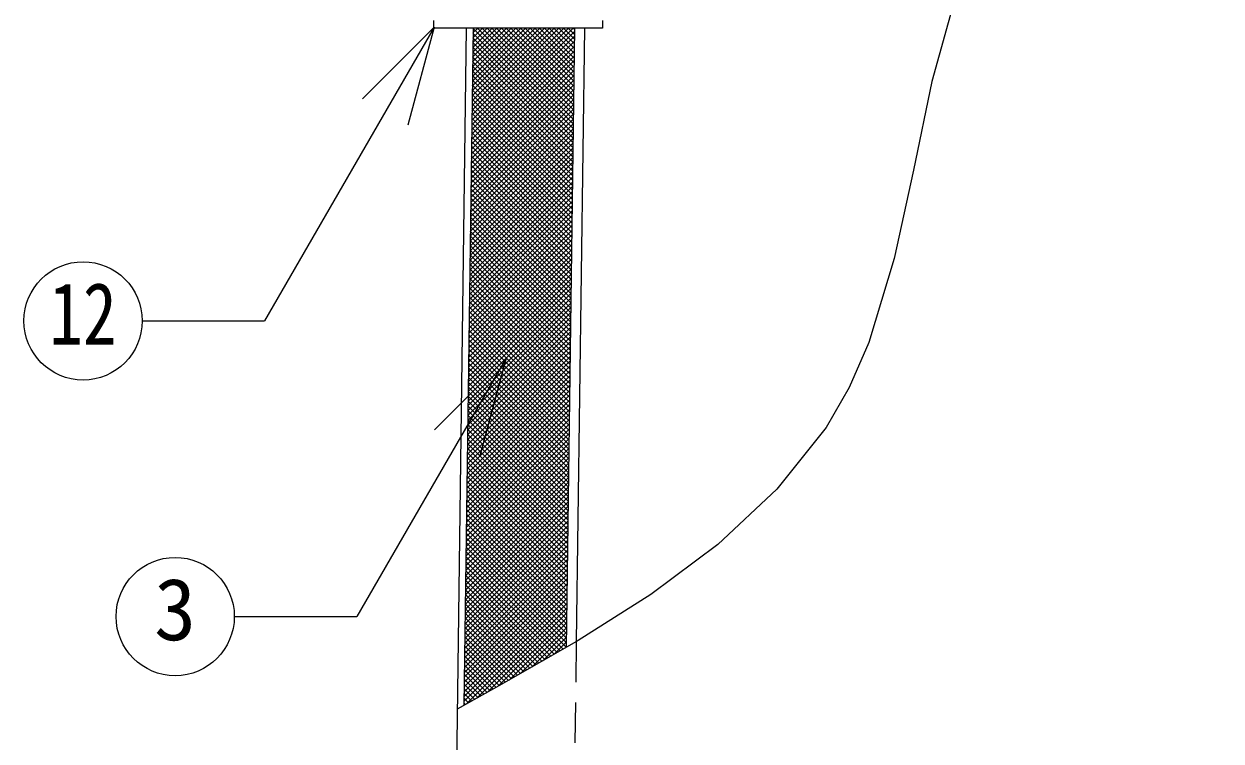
# Model space of a CAD drawing. Units: millimetres, scale not verified. Extents: x -2123 to 1927, y -1358 to 1452.
# Drawn here: x -555.7 to -201.4, y -432.5 to -220.4 of the extents above; entities that cross this region are included whole.
import ezdxf
from ezdxf.enums import TextEntityAlignment as Align

# ---------------------------------------------------------------- set-up
doc = ezdxf.new("R2010")
doc.units = ezdxf.units.MM
doc.header["$LTSCALE"] = 10
doc.linetypes.add('DASHED1', pattern=[1.8, 1.2, -0.6])
doc.layers.add('0-0', color=4, linetype='Continuous', lineweight=9)
doc.styles.add('ＭＳ ゴシック', font='')
doc.styles.get('ＭＳ ゴシック').set_extended_font_data('MS Gothic')

msp = doc.modelspace()

# ---------------------------------------------------------------- linework, layer by layer
at = {"layer": '0-0', "color": 7, "lineweight": 18}
for p, q in [((-434.32, -221.34), (-484.49, -308.22)), ((-434.32, -221.34), (-455.54, -242.55)), ((-434.32, -221.34), (-442.09, -250.31)), ((-520.73, -308.22), (-484.49, -308.22)), ((-413.03, -319.2), (-457.19, -395.7)), ((-413.03, -319.2), (-434.24, -340.42)), ((-413.03, -319.2), (-420.79, -348.18)), ((-493.46, -395.7), (-457.19, -395.7))]:
    msp.add_line(p, q, dxfattribs=at)
at = {"layer": '0-0', "color": 5, "lineweight": 25}
for p, q in [((-424.79, -221.59), (-433.13, -843.09)), ((-422.79, -221.59), (-425.48, -421.96)), ((-392.79, -221.59), (-395.25, -404.82)), ((-389.79, -221.59), (-392.23, -403.09))]:
    msp.add_line(p, q, dxfattribs=at)
at = {"layer": '0-0'}
for p, q in [((-423.22, -253.1), (-392.81, -222.69)), ((-423.2, -251.67), (-393.12, -221.59)), ((-423.18, -250.23), (-394.53, -221.59)), ((-423.16, -248.8), (-395.94, -221.59)), ((-423.14, -247.37), (-397.36, -221.59)), ((-423.12, -245.93), (-398.77, -221.59)), ((-423.1, -244.5), (-400.19, -221.59)), ((-423.08, -243.07), (-401.6, -221.59)), ((-423.06, -241.63), (-403.02, -221.59)), ((-423.04, -240.2), (-404.43, -221.59)), ((-423.02, -238.77), (-405.84, -221.59)), ((-423, -237.33), (-407.26, -221.59)), ((-422.99, -235.9), (-408.67, -221.59)), ((-422.97, -234.47), (-410.09, -221.59)), ((-422.95, -233.03), (-411.5, -221.59)), ((-422.93, -231.6), (-412.91, -221.59)), ((-422.91, -230.17), (-414.33, -221.59)), ((-422.89, -228.73), (-415.74, -221.59)), ((-422.87, -227.3), (-417.16, -221.59)), ((-422.85, -225.87), (-418.57, -221.59)), ((-422.83, -224.43), (-419.99, -221.59)), ((-422.81, -223), (-421.4, -221.59)), ((-422.81, -223.07), (-393.21, -252.68)), ((-422.79, -221.68), (-393.19, -251.28)), ((-421.47, -221.59), (-393.17, -249.89)), ((-420.06, -221.59), (-393.15, -248.49)), ((-418.64, -221.59), (-393.13, -247.1)), ((-417.23, -221.59), (-393.11, -245.7)), ((-415.81, -221.59), (-393.1, -244.31)), ((-414.4, -221.59), (-393.08, -242.91)), ((-412.99, -221.59), (-393.06, -241.51)), ((-411.57, -221.59), (-393.04, -240.12)), ((-410.16, -221.59), (-393.02, -238.72)), ((-408.74, -221.59), (-393, -237.33)), ((-407.33, -221.59), (-392.98, -235.93)), ((-405.91, -221.59), (-392.96, -234.54)), ((-404.5, -221.59), (-392.95, -233.14)), ((-403.09, -221.59), (-392.93, -231.75)), ((-401.67, -221.59), (-392.91, -230.35)), ((-400.26, -221.59), (-392.89, -228.96)), ((-398.84, -221.59), (-392.87, -227.56)), ((-397.43, -221.59), (-392.85, -226.16)), ((-396.02, -221.59), (-392.83, -224.77)), ((-394.6, -221.59), (-392.81, -223.37)), ((-393.19, -221.59), (-392.8, -221.98)), ((-423.25, -255.97), (-392.84, -225.56)), ((-423.24, -254.53), (-392.82, -224.12)), ((-422.85, -225.86), (-393.25, -255.47)), ((-422.83, -224.47), (-393.23, -254.07)), ((-423.31, -260.27), (-392.9, -229.86)), ((-423.29, -258.84), (-392.88, -228.42)), ((-423.27, -257.4), (-392.86, -226.99)), ((-422.91, -230.05), (-393.3, -259.66)), ((-422.89, -228.66), (-393.28, -258.26)), ((-422.87, -227.26), (-393.26, -256.87)), ((-423.35, -263.14), (-392.94, -232.72)), ((-423.33, -261.7), (-392.92, -231.29)), ((-422.94, -232.84), (-393.34, -262.45)), ((-422.93, -231.45), (-393.32, -261.05)), ((-423.41, -267.44), (-393, -237.03)), ((-423.39, -266), (-392.98, -235.59)), ((-423.37, -264.57), (-392.96, -234.16)), ((-423, -237.03), (-393.39, -266.63)), ((-422.98, -235.63), (-393.38, -265.24)), ((-422.96, -234.24), (-393.36, -263.84)), ((-423.45, -270.3), (-393.04, -239.89)), ((-423.43, -268.87), (-393.02, -238.46)), ((-423.04, -239.82), (-393.43, -269.42)), ((-423.02, -238.42), (-393.41, -268.03)), ((-423.5, -274.6), (-393.09, -244.19)), ((-423.49, -273.17), (-393.07, -242.76)), ((-423.47, -271.74), (-393.06, -241.33)), ((-423.09, -244.01), (-393.49, -273.61)), ((-423.08, -242.61), (-393.47, -272.22)), ((-423.06, -241.21), (-393.45, -270.82)), ((-423.54, -277.47), (-393.13, -247.06)), ((-423.52, -276.04), (-393.11, -245.63)), ((-423.13, -246.8), (-393.53, -276.4)), ((-423.11, -245.4), (-393.51, -275.01)), ((-423.6, -281.77), (-393.19, -251.36)), ((-423.58, -280.34), (-393.17, -249.93)), ((-423.56, -278.9), (-393.15, -248.49)), ((-423.19, -250.98), (-393.58, -280.59)), ((-423.17, -249.59), (-393.56, -279.19)), ((-423.15, -248.19), (-393.54, -277.8)), ((-423.64, -284.64), (-393.23, -254.23)), ((-423.62, -283.2), (-393.21, -252.79)), ((-423.23, -253.77), (-393.62, -283.38)), ((-423.21, -252.38), (-393.6, -281.98)), ((-423.7, -288.94), (-393.29, -258.53)), ((-423.68, -287.5), (-393.27, -257.09)), ((-423.66, -286.07), (-393.25, -255.66)), ((-423.28, -257.96), (-393.68, -287.57)), ((-423.26, -256.56), (-393.66, -286.17)), ((-423.24, -255.17), (-393.64, -284.78)), ((-423.74, -291.8), (-393.32, -261.39)), ((-423.72, -290.37), (-393.31, -259.96)), ((-423.34, -262.15), (-393.73, -291.75)), ((-423.32, -260.75), (-393.71, -290.36)), ((-423.3, -259.36), (-393.69, -288.96)), ((-423.79, -296.1), (-393.38, -265.69)), ((-423.77, -294.67), (-393.36, -264.26)), ((-423.75, -293.24), (-393.34, -262.83)), ((-423.37, -264.94), (-393.77, -294.54)), ((-423.36, -263.54), (-393.75, -293.15)), ((-423.83, -298.97), (-393.42, -268.56)), ((-423.81, -297.54), (-393.4, -267.13)), ((-423.43, -269.12), (-393.83, -298.73)), ((-423.41, -267.73), (-393.81, -297.33)), ((-423.39, -266.33), (-393.79, -295.94)), ((-423.87, -301.84), (-393.46, -271.43)), ((-423.85, -300.4), (-393.44, -269.99)), ((-423.47, -271.92), (-393.86, -301.52)), ((-423.45, -270.52), (-393.84, -300.13)), ((-423.93, -306.14), (-393.52, -275.73)), ((-423.91, -304.71), (-393.5, -274.29)), ((-423.89, -303.27), (-393.48, -272.86)), ((-423.52, -276.1), (-393.92, -305.71)), ((-423.51, -274.71), (-393.9, -304.31)), ((-423.49, -273.31), (-393.88, -302.92)), ((-423.97, -309.01), (-393.56, -278.59)), ((-423.95, -307.57), (-393.54, -277.16)), ((-423.56, -278.89), (-393.96, -308.5)), ((-423.54, -277.5), (-393.94, -307.1)), ((-424.02, -313.31), (-393.61, -282.9)), ((-424, -311.87), (-393.59, -281.46)), ((-423.99, -310.44), (-393.57, -280.03)), ((-423.62, -283.08), (-394.01, -312.68)), ((-423.6, -281.68), (-393.99, -311.29)), ((-423.58, -280.29), (-393.98, -309.89)), ((-424.06, -316.17), (-393.65, -285.76)), ((-424.04, -314.74), (-393.63, -284.33)), ((-423.66, -285.87), (-394.05, -315.48)), ((-423.64, -284.47), (-394.03, -314.08)), ((-424.12, -320.47), (-393.71, -290.06)), ((-424.1, -319.04), (-393.69, -288.63)), ((-424.08, -317.61), (-393.67, -287.2)), ((-423.71, -290.06), (-394.11, -319.66)), ((-423.69, -288.66), (-394.09, -318.27)), ((-423.67, -287.27), (-394.07, -316.87)), ((-424.16, -323.34), (-393.75, -292.93)), ((-424.14, -321.91), (-393.73, -291.5)), ((-423.75, -292.85), (-394.14, -322.45)), ((-423.73, -291.45), (-394.13, -321.06)), ((-424.22, -327.64), (-393.81, -297.23)), ((-424.2, -326.21), (-393.79, -295.8)), ((-424.18, -324.77), (-393.77, -294.36)), ((-423.81, -297.03), (-394.2, -326.64)), ((-423.79, -295.64), (-394.18, -325.24)), ((-423.77, -294.24), (-394.16, -323.85)), ((-424.25, -330.51), (-393.84, -300.1)), ((-424.24, -329.07), (-393.82, -298.66)), ((-423.84, -299.83), (-394.24, -329.43)), ((-423.82, -298.43), (-394.22, -328.04)), ((-424.31, -334.81), (-393.9, -304.4)), ((-424.29, -333.37), (-393.88, -302.96)), ((-424.27, -331.94), (-393.86, -301.53)), ((-423.9, -304.01), (-394.29, -333.62)), ((-423.88, -302.62), (-394.27, -332.22)), ((-423.86, -301.22), (-394.26, -330.83)), ((-424.35, -337.67), (-393.94, -307.26)), ((-424.33, -336.24), (-393.92, -305.83)), ((-423.96, -308.2), (-394.35, -337.8)), ((-423.94, -306.8), (-394.33, -336.41)), ((-423.92, -305.41), (-394.31, -335.01)), ((-424.41, -341.97), (-394, -311.56)), ((-424.39, -340.54), (-393.98, -310.13)), ((-424.37, -339.11), (-393.96, -308.7)), ((-423.99, -310.99), (-394.39, -340.59)), ((-423.97, -309.59), (-394.37, -339.2)), ((-424.45, -344.84), (-394.04, -314.43)), ((-424.43, -343.41), (-394.02, -313)), ((-424.05, -315.18), (-394.44, -344.78)), ((-424.03, -313.78), (-394.42, -343.39)), ((-424.01, -312.38), (-394.41, -341.99)), ((-424.5, -349.14), (-394.09, -318.73)), ((-424.49, -347.71), (-394.07, -317.3)), ((-424.47, -346.28), (-394.06, -315.86)), ((-424.09, -317.97), (-394.48, -347.57)), ((-424.07, -316.57), (-394.46, -346.18)), ((-424.54, -352.01), (-394.13, -321.6)), ((-424.52, -350.58), (-394.11, -320.16)), ((-424.14, -322.15), (-394.54, -351.76)), ((-424.12, -320.76), (-394.52, -350.36)), ((-424.11, -319.36), (-394.5, -348.97)), ((-424.6, -356.31), (-394.19, -325.9)), ((-424.58, -354.88), (-394.17, -324.47)), ((-424.56, -353.44), (-394.15, -323.03)), ((-424.18, -324.94), (-394.57, -354.55)), ((-424.16, -323.55), (-394.56, -353.15)), ((-424.64, -359.18), (-394.23, -328.77)), ((-424.62, -357.74), (-394.21, -327.33)), ((-424.24, -329.13), (-394.63, -358.74)), ((-424.22, -327.74), (-394.61, -357.34)), ((-424.2, -326.34), (-394.59, -355.95)), ((-424.7, -363.48), (-394.29, -333.07)), ((-424.68, -362.04), (-394.27, -331.63)), ((-424.66, -360.61), (-394.25, -330.2)), ((-424.27, -331.92), (-394.67, -361.53)), ((-424.25, -330.53), (-394.65, -360.13)), ((-424.74, -366.34), (-394.32, -335.93)), ((-424.72, -364.91), (-394.31, -334.5)), ((-424.33, -336.11), (-394.72, -365.71)), ((-424.31, -334.71), (-394.71, -364.32)), ((-424.29, -333.32), (-394.69, -362.92)), ((-424.77, -369.21), (-394.36, -338.8)), ((-424.75, -367.78), (-394.34, -337.37)), ((-424.37, -338.9), (-394.76, -368.5)), ((-424.35, -337.5), (-394.74, -367.11)), ((-424.83, -373.51), (-394.42, -343.1)), ((-424.81, -372.08), (-394.4, -341.67)), ((-424.79, -370.64), (-394.38, -340.23)), ((-424.42, -343.09), (-394.82, -372.69)), ((-424.4, -341.69), (-394.8, -371.3)), ((-424.39, -340.29), (-394.78, -369.9)), ((-424.87, -376.38), (-394.46, -345.97)), ((-424.85, -374.94), (-394.44, -344.53)), ((-424.48, -347.27), (-394.87, -376.88)), ((-424.46, -345.88), (-394.86, -375.48)), ((-424.44, -344.48), (-394.84, -374.09)), ((-424.93, -380.68), (-394.52, -350.27)), ((-424.91, -379.24), (-394.5, -348.83)), ((-424.89, -377.81), (-394.48, -347.4)), ((-424.52, -350.06), (-394.91, -379.67)), ((-424.5, -348.67), (-394.89, -378.27)), ((-424.97, -383.54), (-394.56, -353.13)), ((-424.95, -382.11), (-394.54, -351.7)), ((-424.57, -354.25), (-394.97, -383.85)), ((-424.55, -352.85), (-394.95, -382.46)), ((-424.54, -351.46), (-394.93, -381.06)), ((-425.02, -387.85), (-394.61, -357.43)), ((-425, -386.41), (-394.59, -356)), ((-424.99, -384.98), (-394.57, -354.57)), ((-424.61, -357.04), (-395, -386.65)), ((-424.59, -355.64), (-394.99, -385.25)), ((-425.06, -390.71), (-394.65, -360.3)), ((-425.04, -389.28), (-394.63, -358.87)), ((-424.67, -361.23), (-395.06, -390.83)), ((-424.65, -359.83), (-395.04, -389.44)), ((-424.63, -358.44), (-395.02, -388.04)), ((-425.12, -395.01), (-394.71, -364.6)), ((-425.1, -393.58), (-394.69, -363.17)), ((-425.08, -392.15), (-394.67, -361.73)), ((-424.7, -364.02), (-395.1, -393.62)), ((-424.69, -362.62), (-395.08, -392.23)), ((-425.16, -397.88), (-394.75, -367.47)), ((-425.14, -396.45), (-394.73, -366.04)), ((-424.76, -368.2), (-395.15, -397.81)), ((-424.74, -366.81), (-395.14, -396.41)), ((-424.72, -365.41), (-395.12, -395.02)), ((-425.22, -402.18), (-394.81, -371.77)), ((-425.2, -400.75), (-394.79, -370.34)), ((-425.18, -399.31), (-394.77, -368.9)), ((-424.8, -371), (-395.19, -400.6)), ((-424.78, -369.6), (-395.17, -399.21)), ((-425.25, -405.05), (-394.84, -374.64)), ((-425.24, -403.61), (-394.82, -373.2)), ((-424.85, -375.18), (-395.25, -404.79)), ((-424.84, -373.79), (-395.23, -403.39)), ((-424.82, -372.39), (-395.21, -402)), ((-425.31, -409.35), (-394.9, -378.94)), ((-425.29, -407.91), (-394.88, -377.5)), ((-425.27, -406.48), (-394.86, -376.07)), ((-424.89, -377.97), (-397.02, -405.84)), ((-424.87, -376.58), (-396.12, -405.33)), ((-425.35, -412.21), (-394.94, -381.8)), ((-425.33, -410.78), (-394.92, -380.37)), ((-424.95, -382.16), (-399.72, -407.39)), ((-424.93, -380.76), (-398.82, -406.87)), ((-424.91, -379.37), (-397.92, -406.36)), ((-425.41, -416.51), (-395, -386.1)), ((-425.39, -415.08), (-394.98, -384.67)), ((-425.37, -413.65), (-394.96, -383.24)), ((-424.98, -384.95), (-401.51, -408.42)), ((-424.97, -383.55), (-400.62, -407.9)), ((-425.45, -419.38), (-395.04, -388.97)), ((-425.43, -417.95), (-395.02, -387.54)), ((-425.04, -389.14), (-404.21, -409.97)), ((-425.02, -387.74), (-403.31, -409.45)), ((-425, -386.35), (-402.41, -408.94)), ((-425.47, -420.81), (-395.06, -390.4)), ((-425.1, -393.32), (-406.9, -411.52)), ((-425.08, -391.93), (-406.01, -411)), ((-425.06, -390.53), (-405.11, -410.48)), ((-424.85, -421.61), (-395.07, -391.84)), ((-421.68, -419.85), (-395.09, -393.27)), ((-425.13, -396.11), (-408.7, -412.55)), ((-425.12, -394.72), (-407.8, -412.03)), ((-418.5, -418.09), (-395.11, -394.7)), ((-415.33, -416.33), (-395.13, -396.14)), ((-425.19, -400.3), (-411.39, -414.1)), ((-425.17, -398.91), (-410.5, -413.58)), ((-425.15, -397.51), (-409.6, -413.06)), ((-412.06, -414.48), (-395.15, -397.57)), ((-408.74, -412.57), (-395.17, -399)), ((-425.23, -403.09), (-413.19, -415.13)), ((-425.21, -401.7), (-412.29, -414.61)), ((-405.41, -410.66), (-395.19, -400.44)), ((-402.09, -408.75), (-395.21, -401.87)), ((-398.77, -406.84), (-395.23, -403.3)), ((-425.28, -407.28), (-415.91, -416.65)), ((-425.27, -405.88), (-415, -416.15)), ((-425.25, -404.49), (-414.09, -415.64)), ((-395.44, -404.93), (-395.25, -404.74)), ((-425.32, -410.07), (-417.73, -417.66)), ((-425.3, -408.67), (-416.82, -417.16)), ((-425.38, -414.26), (-420.46, -419.18)), ((-425.36, -412.86), (-419.55, -418.67)), ((-425.34, -411.46), (-418.64, -418.17)), ((-425.42, -417.05), (-422.28, -420.19)), ((-425.4, -415.65), (-421.37, -419.68)), ((-425.47, -421.23), (-425.01, -421.7)), ((-425.45, -419.84), (-424.1, -421.19)), ((-425.43, -418.44), (-423.19, -420.69))]:
    msp.add_line(p, q, dxfattribs=at)
at = {"layer": '0-0', "color": 7, "linetype": 'DASHED1', "lineweight": 18}
msp.add_line((-392.23, -403.09), (-397.86, -823.09), dxfattribs=at)
at = {"layer": '0-0', "color": 7, "lineweight": 18}
msp.add_lwpolyline([(-194.34, -118.66), (-206.25, -129.21), (-219.06, -139.17), (-232.08, -148.99), (-244.64, -159.12), (-256.07, -170.01), (-261.91, -176.85), (-269.88, -188.91), (-280.01, -212.12), (-286.97, -237.41), (-292.45, -263.66), (-298.11, -289.76), (-305.61, -314.59), (-311.46, -327.97), (-318.29, -339.71), (-332.84, -358.05), (-350.36, -374.38), (-370.19, -389.15), (-391.69, -402.78), (-414.22, -415.72), (-427.5, -423.08)], dxfattribs=at)
at = {"layer": '0-0', "color": 5, "lineweight": 25}
msp.add_lwpolyline([(-384.43, -219.39), (-384.43, -221.59), (-434.43, -221.59), (-434.43, -219.39)], dxfattribs=at)
at = {"layer": '0-0', "color": 7, "lineweight": 18}
for centre in [(-538.23, -308.22), (-510.96, -395.7)]:
    msp.add_circle(centre, 17.5, dxfattribs=at)

# ---------------------------------------------------------------- texts
at = {"layer": '0-0', "color": 7, "style": 'ＭＳ ゴシック', "width": 0.8}
msp.add_text('12', height=18.33, dxfattribs=at).set_placement((-548.23, -320.72), align=Align.BOTTOM_LEFT)
at = {"layer": '0-0', "color": 7, "style": 'ＭＳ ゴシック'}
msp.add_text('3', height=18.33, dxfattribs=at).set_placement((-517.21, -408.2), align=Align.BOTTOM_LEFT)

doc.saveas('drawing.dxf')
